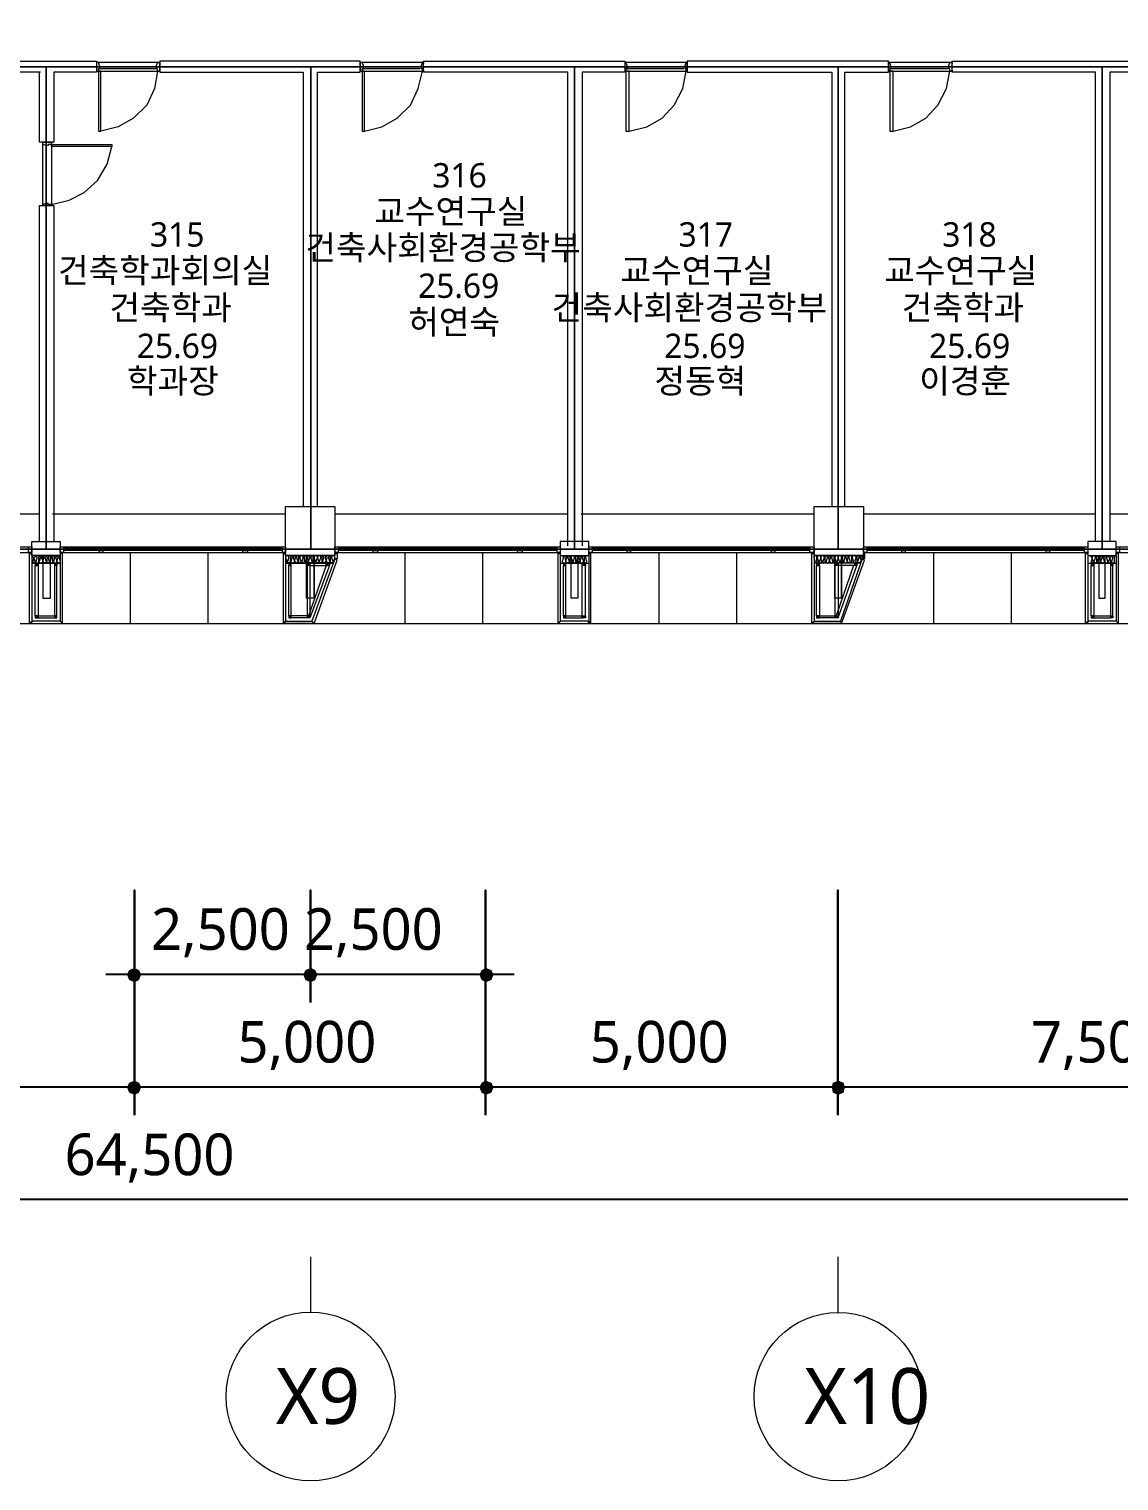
# Model space of a CAD drawing. Header units: millimetres. Extents: x -4020 to 126975, y -1911 to 106713.
# Drawn here: x 75194 to 90677, y 7226 to 27862 of the extents above; entities that cross this region are included whole.
import ezdxf

# ---------------------------------------------------------------- set-up
doc = ezdxf.new("R2010")
doc.units = ezdxf.units.MM
for name, color, linetype in [('PDF_문자', 7, 'Continuous'), ('PDF_솔리드 채우기', 7, 'Continuous'), ('PDF_형상', 7, 'Continuous')]:
    doc.layers.add(name, color=color, linetype=linetype)
doc.styles.add('PDF 맑은 고딕', font='malgun.ttf')

msp = doc.modelspace()

# ---------------------------------------------------------------- linework, layer by layer
at = {"layer": 'PDF_솔리드 채우기', "transparency": 33554559}
for points in [[(76616, 14486), (76585, 14424), (76694, 14424)], [(76694, 14517), (76616, 14486), (76694, 14424)], [(76756, 14486), (76694, 14517), (76694, 14424)], [(76787, 14424), (76756, 14486), (76694, 14424)], [(79119, 14486), (79088, 14424), (79197, 14424)], [(79119, 14486), (79088, 14424), (79197, 14424)], [(79197, 14517), (79119, 14486), (79197, 14424)], [(79197, 14517), (79119, 14486), (79197, 14424)], [(79259, 14486), (79197, 14517), (79197, 14424)], [(79259, 14486), (79197, 14517), (79197, 14424)], [(79290, 14424), (79259, 14486), (79197, 14424)], [(79290, 14424), (79259, 14486), (79197, 14424)], [(81622, 14486), (81591, 14424), (81684, 14424)], [(81684, 14517), (81622, 14486), (81684, 14424)], [(81762, 14486), (81684, 14517), (81684, 14424)], [(81793, 14424), (81762, 14486), (81684, 14424)], [(76585, 14424), (76616, 14346), (76694, 14424)], [(76616, 14346), (76694, 14315), (76694, 14424)], [(76694, 14315), (76756, 14346), (76694, 14424)], [(76756, 14346), (76787, 14424), (76694, 14424)], [(79088, 14424), (79119, 14346), (79197, 14424)], [(79088, 14424), (79119, 14346), (79197, 14424)], [(79119, 14346), (79197, 14315), (79197, 14424)], [(79119, 14346), (79197, 14315), (79197, 14424)], [(79197, 14315), (79259, 14346), (79197, 14424)], [(79259, 14346), (79290, 14424), (79197, 14424)], [(79197, 14315), (79259, 14346), (79197, 14424)], [(79259, 14346), (79290, 14424), (79197, 14424)], [(81591, 14424), (81622, 14346), (81684, 14424)], [(81622, 14346), (81684, 14315), (81684, 14424)], [(81684, 14315), (81762, 14346), (81684, 14424)], [(81762, 14346), (81793, 14424), (81684, 14424)], [(76616, 12885), (76585, 12823), (76694, 12823)], [(76616, 12885), (76585, 12823), (76694, 12823)], [(76585, 12823), (76616, 12745), (76694, 12823)], [(76585, 12823), (76616, 12745), (76694, 12823)], [(76694, 12916), (76616, 12885), (76694, 12823)], [(76694, 12916), (76616, 12885), (76694, 12823)], [(76616, 12745), (76694, 12714), (76694, 12823)], [(76616, 12745), (76694, 12714), (76694, 12823)], [(76756, 12885), (76694, 12916), (76694, 12823)], [(76756, 12885), (76694, 12916), (76694, 12823)], [(76787, 12823), (76756, 12885), (76694, 12823)], [(76787, 12823), (76756, 12885), (76694, 12823)], [(76694, 12714), (76756, 12745), (76694, 12823)], [(76756, 12745), (76787, 12823), (76694, 12823)], [(76694, 12714), (76756, 12745), (76694, 12823)], [(76756, 12745), (76787, 12823), (76694, 12823)], [(81622, 12885), (81591, 12823), (81684, 12823)], [(81622, 12885), (81591, 12823), (81684, 12823)], [(81591, 12823), (81622, 12745), (81684, 12823)], [(81591, 12823), (81622, 12745), (81684, 12823)], [(81684, 12916), (81622, 12885), (81684, 12823)], [(81684, 12916), (81622, 12885), (81684, 12823)], [(81622, 12745), (81684, 12714), (81684, 12823)], [(81622, 12745), (81684, 12714), (81684, 12823)], [(81762, 12885), (81684, 12916), (81684, 12823)], [(81762, 12885), (81684, 12916), (81684, 12823)], [(81793, 12823), (81762, 12885), (81684, 12823)], [(81793, 12823), (81762, 12885), (81684, 12823)], [(81684, 12714), (81762, 12745), (81684, 12823)], [(81762, 12745), (81793, 12823), (81684, 12823)], [(81684, 12714), (81762, 12745), (81684, 12823)], [(81762, 12745), (81793, 12823), (81684, 12823)], [(86612, 12885), (86596, 12823), (86689, 12823)], [(86612, 12885), (86596, 12823), (86689, 12823)], [(86596, 12823), (86612, 12745), (86689, 12823)], [(86596, 12823), (86612, 12745), (86689, 12823)], [(86689, 12916), (86612, 12885), (86689, 12823)], [(86689, 12916), (86612, 12885), (86689, 12823)], [(86612, 12745), (86689, 12714), (86689, 12823)], [(86612, 12745), (86689, 12714), (86689, 12823)], [(86767, 12885), (86689, 12916), (86689, 12823)], [(86767, 12885), (86689, 12916), (86689, 12823)], [(86783, 12823), (86767, 12885), (86689, 12823)], [(86783, 12823), (86767, 12885), (86689, 12823)], [(86689, 12714), (86767, 12745), (86689, 12823)], [(86767, 12745), (86783, 12823), (86689, 12823)], [(86689, 12714), (86767, 12745), (86689, 12823)], [(86767, 12745), (86783, 12823), (86689, 12823)]]:
    msp.add_solid(points, dxfattribs=at)
at = {"layer": 'PDF_형상', "lineweight": 5}
for points in [[(109447, 29704), (109447, 27326), (109447, 20471), (105436, 20471), (101690, 20471), (97944, 20471), (94198, 20471), (90436, 20471), (86689, 20471), (82943, 20471), (79197, 20471), (75435, 20471), (71689, 20471)], [(71689, 27326), (75435, 27326), (79197, 27326), (82943, 27326), (86689, 27326), (90436, 27326), (109447, 27326), (109447, 24435), (105436, 24435), (105436, 20471), (109447, 20471), (109447, 29704)], [(75357, 27248), (73305, 27248), (73305, 27404), (76150, 27404), (76150, 27248), (75544, 27248), (75544, 26254), (75342, 26254), (75342, 27248)], [(76150, 27279), (76150, 27264), (76181, 27264), (76181, 27295), (76197, 27295), (76197, 27342), (76181, 27388), (76150, 27388), (76150, 27373)], [(77005, 27295), (76181, 27295)], [(76197, 27264), (77021, 27264), (76974, 27015), (76865, 26782), (76679, 26595), (76461, 26471), (76212, 26409)], [(77052, 27279), (77052, 27264), (77021, 27264), (77021, 27295), (77005, 27295), (77005, 27342), (77021, 27388), (77052, 27388), (77052, 27373)], [(79290, 21077), (79290, 27248), (79896, 27248), (79896, 27404), (77052, 27404), (77052, 27248), (79088, 27248), (79088, 21077)], [(79896, 27279), (79896, 27264), (79928, 27264), (79928, 27295), (79943, 27295), (79943, 27342), (79928, 27388), (79896, 27388), (79896, 27373)], [(80751, 27295), (79928, 27295)], [(79959, 27264), (80767, 27264)], [(79959, 26409), (80207, 26471), (80425, 26595), (80611, 26782), (80720, 27015), (80782, 27264)], [(80798, 27279), (80798, 27264), (80782, 27264), (80782, 27295), (80767, 27295), (80767, 27342), (80782, 27388), (80798, 27388), (80798, 27373)], [(82850, 20518), (82850, 27248), (80798, 27248), (80798, 27404), (83658, 27404), (83658, 27248), (83052, 27248), (83052, 20518)], [(83658, 27279), (83658, 27264), (83674, 27264), (83674, 27295), (83689, 27295), (83689, 27342), (83674, 27388), (83658, 27388), (83658, 27373)], [(84498, 27295), (83674, 27295)], [(83705, 27264), (84513, 27264)], [(83720, 26409), (83969, 26471), (84187, 26595), (84358, 26782), (84482, 27015), (84529, 27264)], [(84544, 27279), (84544, 27264), (84529, 27264), (84529, 27295), (84513, 27295), (84513, 27342), (84529, 27388), (84544, 27388), (84544, 27373)], [(86783, 21077), (86783, 27248), (87404, 27248), (87404, 27404), (84544, 27404), (84544, 27248), (86596, 27248), (86596, 21077)], [(87404, 27279), (87404, 27264), (87420, 27264), (87420, 27295), (87436, 27295), (87436, 27342), (87420, 27388), (87404, 27388), (87404, 27373)], [(88244, 27295), (87436, 27295)], [(87451, 27264), (88259, 27264)], [(87467, 26409), (87715, 26471), (87933, 26595), (88104, 26782), (88228, 27015), (88275, 27264)], [(88306, 27279), (88306, 27264), (88275, 27264), (88275, 27295), (88259, 27295), (88259, 27342), (88275, 27388), (88306, 27388), (88306, 27373)], [(90342, 20580), (90342, 27248), (88306, 27248), (88306, 27404), (91151, 27404), (91151, 27248), (90545, 27248), (90545, 20580)], [(75497, 26254), (75513, 26254), (75513, 26222), (75466, 26222), (75466, 26207), (75435, 26207), (75388, 26222), (75388, 26254), (75404, 26254)], [(75513, 25367), (75762, 25430), (75979, 25538), (76166, 25709), (76306, 25943), (76368, 26191)], [(75342, 20580), (75342, 25352), (75544, 25352), (75544, 20580)], [(75497, 25352), (75513, 25352), (75513, 25367), (75466, 25367), (75466, 25383), (75435, 25383), (75388, 25367), (75388, 25352), (75404, 25352)], [(75326, 20968), (72046, 20968)], [(78839, 20968), (75528, 20968)], [(82834, 20968), (79539, 20968)], [(86347, 20968), (83036, 20968)], [(90342, 20968), (87047, 20968)], [(93840, 20968), (90545, 20968)], [(72046, 20502), (75233, 20502)], [(75637, 20502), (78839, 20502)], [(75684, 20486), (78793, 20486)], [(75684, 20455), (78793, 20455)], [(79539, 20502), (82741, 20502)], [(79586, 20486), (82694, 20486)], [(79586, 20455), (82694, 20455)], [(83145, 20502), (86347, 20502)], [(83192, 20486), (86285, 20486)], [(83192, 20455), (86285, 20455)], [(87047, 20502), (90234, 20502)], [(87094, 20486), (90187, 20486)], [(87094, 20455), (90187, 20455)], [(90638, 20502), (93840, 20502)], [(72046, 20424), (75233, 20424)], [(75388, 20378), (75373, 20362), (75373, 20347), (75388, 20300), (75388, 20284), (75373, 20269), (75357, 20269), (75342, 20284), (75342, 20300), (75357, 20347), (75357, 20362), (75342, 20378), (75326, 20362), (75326, 20347), (75326, 20300), (75326, 20284), (75326, 20269), (75311, 20269), (75295, 20284), (75295, 20300), (75311, 20347), (75311, 20362), (75295, 20378), (75280, 20362), (75264, 20347), (75249, 20362), (75233, 20378)], [(75233, 20269), (75637, 20269)], [(75280, 19523), (75280, 20238), (75326, 20269)], [(75280, 19492), (75326, 19523), (75326, 20238)], [(75326, 19523), (75559, 19523), (75559, 20238)], [(75637, 20378), (75622, 20362), (75622, 20347), (75637, 20300), (75637, 20284), (75622, 20269), (75606, 20269), (75591, 20284), (75591, 20300), (75606, 20347), (75606, 20362), (75591, 20378), (75575, 20362), (75575, 20347), (75591, 20300), (75591, 20284), (75575, 20269), (75559, 20269), (75544, 20284), (75544, 20300), (75559, 20347), (75559, 20362), (75544, 20378), (75528, 20362), (75528, 20347), (75528, 20300), (75528, 20284), (75528, 20269), (75513, 20269), (75497, 20284), (75497, 20300), (75513, 20347), (75513, 20362), (75497, 20378)], [(75591, 19523), (75559, 19523), (75559, 19492), (75591, 19492), (75591, 19523), (75591, 20238), (75559, 20269)], [(75637, 20424), (78839, 20424)], [(76632, 20424), (76632, 19414)], [(77736, 20424), (77736, 19414)], [(79523, 20284), (79523, 20300), (79539, 20347), (79539, 20362), (79523, 20378), (79508, 20378), (79492, 20362), (79492, 20347), (79508, 20300), (79508, 20284), (79492, 20269), (79477, 20284), (79477, 20300), (79477, 20347), (79477, 20362), (79477, 20378), (79461, 20378), (79446, 20362), (79446, 20347), (79461, 20300), (79461, 20284), (79446, 20269), (79430, 20284), (79415, 20300), (79399, 20284), (79383, 20269), (79368, 20284), (79368, 20300), (79383, 20347), (79383, 20362), (79368, 20378), (79352, 20378), (79352, 20362), (79352, 20347), (79352, 20300), (79352, 20284), (79337, 20269), (79321, 20284), (79321, 20300), (79337, 20347), (79337, 20362), (79321, 20378), (79306, 20378), (79290, 20362), (79290, 20347), (79306, 20300), (79306, 20284), (79290, 20269), (79275, 20284), (79275, 20300), (79290, 20347), (79290, 20362), (79275, 20378), (79259, 20378), (79244, 20362), (79244, 20347), (79259, 20300), (79259, 20284), (79244, 20269), (79228, 20284), (79228, 20300), (79228, 20347), (79228, 20362), (79228, 20378), (79212, 20378), (79197, 20362), (79197, 20347), (79212, 20300), (79212, 20284), (79197, 20269), (79166, 20284), (79166, 20300), (79150, 20284), (79135, 20269), (79119, 20284), (79119, 20300), (79135, 20347), (79135, 20362), (79119, 20378), (79104, 20378), (79104, 20362), (79104, 20347), (79104, 20300), (79104, 20284), (79088, 20269), (79073, 20284), (79073, 20300), (79088, 20347), (79088, 20362), (79073, 20378), (79057, 20378), (79041, 20362), (79041, 20347), (79057, 20300), (79057, 20284), (79041, 20269), (79026, 20284), (79026, 20300), (79026, 20347), (79026, 20362), (79026, 20378), (79010, 20378), (78995, 20362), (78995, 20347), (79010, 20300), (79010, 20284), (78995, 20269), (78979, 20284), (78964, 20300), (78964, 20284), (78933, 20269), (78917, 20284), (78917, 20300), (78933, 20347), (78933, 20362), (78917, 20378), (78902, 20378), (78902, 20362), (78902, 20347), (78902, 20300), (78902, 20284), (78886, 20269), (78870, 20284), (78870, 20300), (78886, 20347), (78886, 20362), (78870, 20378), (78855, 20378), (78839, 20362), (78839, 20347), (78855, 20300), (78855, 20284), (78839, 20269), (79523, 20269)], [(78886, 19523), (78886, 20238), (78917, 20269)], [(79150, 19523), (78917, 19523), (78917, 20238)], [(79244, 19771), (79244, 20378), (79244, 19771), (79135, 19771), (79135, 20378), (79135, 19771)], [(79415, 20269), (79461, 20238), (79181, 19492), (79150, 19523), (79150, 20269), (79181, 20238), (79430, 20238)], [(79415, 20238), (79166, 19523)], [(79430, 20269), (79181, 20269), (79181, 19523)], [(79539, 20424), (82741, 20424)], [(79570, 20315), (79539, 20331), (79539, 20409), (79570, 20409), (79570, 20331), (79539, 20331)], [(80534, 20424), (80534, 19414)], [(81637, 20424), (81637, 19414)], [(82741, 20269), (83145, 20269)], [(83114, 20378), (83099, 20362), (83099, 20347), (83114, 20300), (83114, 20284), (83099, 20269), (83083, 20269), (83083, 20284), (83083, 20300), (83083, 20347), (83083, 20362), (83068, 20378), (83052, 20362), (83052, 20347), (83068, 20300), (83068, 20284), (83052, 20269), (83036, 20269), (83021, 20284), (83021, 20300), (83036, 20347), (83036, 20362), (83021, 20378), (83005, 20362), (83005, 20347), (83021, 20300), (83005, 20284), (83005, 20269), (82990, 20269), (82974, 20284), (82974, 20300), (82990, 20347), (82990, 20362), (82974, 20378), (82959, 20362), (82959, 20347), (82959, 20300), (82959, 20284), (82959, 20269), (82943, 20269), (82928, 20284), (82928, 20300), (82943, 20347), (82943, 20362), (82912, 20378), (82897, 20362), (82897, 20347), (82912, 20300), (82912, 20284), (82897, 20269), (82881, 20269), (82881, 20284), (82881, 20300), (82881, 20347), (82881, 20362), (82865, 20378), (82850, 20362), (82850, 20347), (82865, 20300), (82865, 20284), (82850, 20269), (82834, 20269), (82819, 20284), (82819, 20300), (82834, 20347), (82834, 20362), (82819, 20378), (82803, 20362), (82803, 20347), (82819, 20300), (82819, 20284), (82803, 20269), (82788, 20269), (82772, 20284), (82772, 20300), (82788, 20347), (82788, 20362), (82772, 20378)], [(82788, 19523), (82788, 20238), (82819, 20269)], [(82788, 19492), (82819, 19523), (83052, 19523), (83052, 20238)], [(82819, 19523), (82819, 20238)], [(82990, 20378), (82990, 19771), (82897, 19771), (82897, 20378)], [(83099, 19523), (83099, 20238), (83052, 20269)], [(83145, 20424), (86347, 20424)], [(84140, 20424), (84140, 19414)], [(85244, 20424), (85244, 19414)], [(87016, 20269), (86347, 20269), (86363, 20284), (86363, 20300), (86347, 20347), (86347, 20362), (86363, 20378), (86379, 20378), (86379, 20362), (86379, 20347), (86379, 20300), (86379, 20284), (86394, 20269), (86410, 20284), (86410, 20300), (86394, 20347), (86394, 20362), (86410, 20378), (86425, 20378), (86441, 20362), (86441, 20347), (86425, 20300), (86425, 20284), (86441, 20269), (86456, 20284), (86456, 20300), (86441, 20347), (86441, 20362), (86456, 20378), (86472, 20378), (86487, 20362), (86487, 20347), (86472, 20300), (86472, 20284), (86487, 20269), (86503, 20284), (86503, 20300), (86503, 20347), (86503, 20362), (86503, 20378), (86518, 20378), (86534, 20362), (86534, 20347), (86518, 20300), (86518, 20284), (86534, 20269), (86550, 20284), (86565, 20300), (86581, 20284), (86596, 20269), (86612, 20284), (86612, 20300), (86596, 20347), (86596, 20362), (86612, 20378), (86627, 20378), (86627, 20362), (86627, 20347), (86627, 20300), (86627, 20284), (86643, 20269), (86643, 19523)], [(86379, 19523), (86379, 20238), (86425, 20269)], [(86425, 20238), (86425, 19523), (86643, 19523), (86689, 19492), (86954, 20238), (86923, 20269)], [(86938, 20238), (86689, 20238), (86643, 20269), (86658, 20284), (86658, 20300), (86643, 20347), (86643, 20362), (86658, 20378), (86674, 20378), (86689, 20362), (86689, 20347), (86674, 20300), (86674, 20284), (86689, 20269), (86705, 20284), (86705, 20300), (86689, 20347), (86689, 20362), (86705, 20378), (86721, 20378), (86736, 20362), (86736, 20347), (86721, 20300), (86721, 20284), (86736, 20269), (86752, 20284), (86752, 20300), (86752, 20347), (86752, 20362), (86752, 20378), (86767, 20378), (86783, 20362), (86783, 20347), (86767, 20300), (86767, 20284), (86783, 20269), (86814, 20284), (86814, 20300), (86829, 20284), (86845, 20269), (86860, 20284), (86860, 20300), (86845, 20347), (86845, 20362), (86860, 20378), (86876, 20378), (86876, 20362), (86876, 20347), (86876, 20300), (86876, 20284), (86892, 20269), (86907, 20284), (86907, 20300), (86892, 20347), (86892, 20362), (86907, 20378), (86923, 20378), (86938, 20362), (86938, 20347), (86923, 20300), (86923, 20284), (86938, 20269)], [(86736, 19771), (86736, 20378), (86736, 19771), (86643, 19771), (86643, 20378), (86643, 19771)], [(87016, 20284), (87016, 20300), (87031, 20347), (87031, 20362), (87016, 20378), (87000, 20378), (87000, 20362), (87000, 20347), (87016, 20300), (87000, 20284), (86985, 20269), (86969, 20284), (86969, 20300), (86985, 20347), (86985, 20362), (86969, 20378), (86954, 20378), (86954, 20362), (86954, 20347), (86954, 20300), (86954, 20284), (86938, 20269), (86689, 20269), (86689, 19523), (86689, 19492), (86643, 19492), (86643, 19523), (86689, 19523)], [(86907, 20238), (86658, 19523)], [(87063, 20315), (87031, 20331)], [(87047, 20424), (90234, 20424)], [(88042, 20424), (88042, 19414)], [(89146, 20424), (89146, 19414)], [(90234, 20269), (90638, 20269)], [(90622, 20378), (90607, 20362), (90607, 20347), (90607, 20300), (90607, 20284), (90607, 20269), (90591, 20269), (90576, 20284), (90576, 20300), (90591, 20347), (90591, 20362), (90576, 20378), (90560, 20362), (90545, 20347), (90529, 20362), (90513, 20378), (90498, 20362), (90498, 20347), (90513, 20300), (90513, 20284), (90498, 20269), (90482, 20269), (90482, 20284), (90482, 20300), (90482, 20347), (90482, 20362), (90467, 20378), (90451, 20362), (90451, 20347), (90467, 20300), (90467, 20284), (90451, 20269), (90436, 20269), (90420, 20284), (90420, 20300), (90436, 20347), (90436, 20362), (90420, 20378), (90405, 20362), (90405, 20347), (90420, 20300), (90420, 20284), (90405, 20269), (90389, 20269), (90374, 20284), (90374, 20300), (90389, 20347), (90389, 20362), (90374, 20378), (90358, 20362), (90358, 20347), (90358, 20300), (90358, 20284), (90358, 20269), (90342, 20269), (90327, 20284), (90327, 20300), (90342, 20347), (90342, 20362), (90327, 20378), (90296, 20362), (90296, 20347), (90280, 20362), (90265, 20378)], [(90280, 19523), (90280, 20238), (90327, 20269)], [(90280, 19492), (90327, 19523), (90327, 20238)], [(90327, 19523), (90560, 19523), (90560, 20238)], [(90389, 20378), (90389, 19771), (90482, 19771), (90482, 20378)], [(90591, 19523), (90591, 20238), (90560, 20269)], [(90638, 20424), (93840, 20424)], [(19568, 19414), (108810, 19414)], [(75326, 19492), (75559, 19492)], [(75591, 19492), (75559, 19523)], [(78886, 19492), (78917, 19523)], [(79150, 19492), (78917, 19492)], [(82819, 19492), (83052, 19492)], [(83099, 19492), (83052, 19523)], [(86379, 19492), (86425, 19523)], [(86643, 19492), (86425, 19492)], [(90327, 19492), (90560, 19492)], [(90591, 19492), (90560, 19523)], [(79197, 9621), (79197, 10413)], [(86689, 9621), (86689, 10413)]]:
    msp.add_lwpolyline(points, dxfattribs=at)
for points in [[(75435, 27326), (71689, 27326), (71689, 20471), (75435, 20471)], [(79197, 25352), (79197, 27326), (75435, 27326), (75435, 20471), (79197, 20471)], [(76150, 27264), (77052, 27264), (77052, 27388), (76150, 27388)], [(76181, 27264), (76181, 26409), (76212, 26409), (76212, 27264)], [(82943, 27326), (79197, 27326), (79197, 25352), (79197, 20471), (82943, 20471)], [(79896, 27264), (80798, 27264), (80798, 27388), (79896, 27388)], [(79928, 27264), (79928, 26409), (79959, 26409), (79959, 27264)], [(86689, 27326), (82943, 27326), (82943, 20471), (86689, 20471)], [(83658, 27264), (84544, 27264), (84544, 27388), (83658, 27388)], [(83674, 27264), (83674, 26409), (83720, 26409), (83720, 27264)], [(90436, 27326), (86689, 27326), (86689, 20471), (90436, 20471)], [(87404, 27264), (88306, 27264), (88306, 27388), (87404, 27388)], [(87420, 27264), (87420, 26409), (87467, 26409), (87467, 27264)], [(94198, 27326), (90436, 27326), (90436, 20471), (94198, 20471)], [(75513, 26254), (75513, 25352), (75388, 25352), (75388, 26254)], [(75513, 26222), (76368, 26222), (76368, 26191), (75513, 26191)], [(78839, 20378), (78839, 21077), (79539, 21077), (79539, 20378)], [(86347, 20378), (86347, 21077), (87047, 21077), (87047, 20378)], [(75186, 20502), (75233, 20502), (75233, 20424), (75186, 20424)], [(75233, 20580), (75637, 20580), (75637, 20378), (75233, 20378)], [(75637, 20502), (75684, 20502), (75684, 20424), (75637, 20424)], [(76197, 20502), (76243, 20502), (76243, 20424), (76197, 20424)], [(78233, 20502), (78295, 20502), (78295, 20424), (78233, 20424)], [(78793, 20502), (78839, 20502), (78839, 20424), (78793, 20424)], [(79539, 20502), (79586, 20502), (79586, 20424), (79539, 20424)], [(80083, 20502), (80145, 20502), (80145, 20424), (80083, 20424)], [(82135, 20502), (82197, 20502), (82197, 20424), (82135, 20424)], [(82694, 20502), (82741, 20502), (82741, 20424), (82694, 20424)], [(82741, 20580), (82741, 20378), (83145, 20378), (83145, 20580)], [(83145, 20502), (83192, 20502), (83192, 20424), (83145, 20424)], [(83689, 20502), (83736, 20502), (83736, 20424), (83689, 20424)], [(85741, 20502), (85788, 20502), (85788, 20424), (85741, 20424)], [(86285, 20502), (86347, 20502), (86347, 20424), (86285, 20424)], [(87047, 20502), (87094, 20502), (87094, 20424), (87047, 20424)], [(87591, 20502), (87638, 20502), (87638, 20424), (87591, 20424)], [(89643, 20502), (89690, 20502), (89690, 20424), (89643, 20424)], [(90187, 20502), (90234, 20502), (90234, 20424), (90187, 20424)], [(90234, 20580), (90234, 20378), (90638, 20378), (90638, 20580)], [(90638, 20502), (90684, 20502), (90684, 20424), (90638, 20424)], [(75233, 19445), (75202, 19414), (75202, 20409), (75233, 20409)], [(75264, 20347), (75249, 20300), (75249, 20284), (75264, 20269), (75280, 20269), (75280, 20284), (75280, 20300)], [(75280, 20269), (75280, 20238), (75326, 20238), (75326, 20269)], [(75466, 20347), (75482, 20300), (75482, 20284), (75466, 20269), (75451, 20269), (75451, 20284), (75451, 20300), (75451, 20347), (75451, 20362), (75435, 20378), (75420, 20362), (75420, 20347), (75435, 20300), (75435, 20284), (75420, 20269), (75404, 20269), (75404, 20284), (75388, 20300), (75404, 20347), (75404, 20362), (75388, 20378), (75388, 19771), (75497, 19771), (75497, 20378), (75466, 20362)], [(75591, 20269), (75591, 20238), (75559, 20238), (75559, 20269)], [(75637, 19445), (75668, 19414), (75668, 20409), (75637, 20409)], [(78839, 20409), (78839, 19445), (78808, 19414), (78808, 20409)], [(78886, 20269), (78886, 20238), (78917, 20238), (78917, 20269)], [(78964, 20300), (78979, 20347), (78979, 20362), (78979, 20378), (78964, 20378), (78948, 20362), (78948, 20347)], [(79166, 20300), (79181, 20347), (79181, 20362), (79166, 20378), (79150, 20378), (79150, 20362), (79150, 20347)], [(79181, 20269), (79181, 20238), (79150, 20238), (79150, 20269)], [(79570, 20315), (79539, 20331), (79212, 19445), (79244, 19414)], [(79415, 20300), (79430, 20347), (79430, 20362), (79415, 20378), (79399, 20362), (79399, 20347)], [(79461, 20269), (79461, 20238), (79415, 20238), (79415, 20269)], [(82741, 19445), (82710, 19414), (82710, 20409), (82741, 20409), (82741, 19445), (82710, 19414), (83161, 19414), (83130, 19445)], [(82788, 20269), (82788, 20238), (82819, 20238), (82819, 20269)], [(83099, 20269), (83099, 20238), (83052, 20238), (83052, 20269)], [(83145, 19445), (83176, 19414), (83176, 20409), (83145, 20409)], [(86347, 20409), (86347, 19445), (86316, 19414), (86316, 20409)], [(86379, 20269), (86379, 20238), (86425, 20238), (86425, 20269)], [(86565, 20300), (86581, 20347), (86581, 20362), (86565, 20378), (86550, 20378), (86550, 20362), (86550, 20347)], [(86689, 20269), (86689, 20238), (86643, 20238), (86643, 20269)], [(87063, 20315), (87031, 20331), (86721, 19445), (86736, 19414)], [(86814, 20300), (86829, 20347), (86829, 20362), (86829, 20378), (86814, 20378), (86798, 20362), (86798, 20347)], [(86954, 20269), (86954, 20238), (86923, 20238), (86923, 20269)], [(87047, 20331), (87047, 20409), (87063, 20409), (87063, 20331)], [(90234, 19445), (90203, 19414), (90203, 20409), (90234, 20409)], [(90296, 20347), (90280, 20300), (90280, 20284), (90280, 20269), (90296, 20269), (90311, 20284), (90311, 20300)], [(90280, 20269), (90280, 20238), (90327, 20238), (90327, 20269)], [(90545, 20347), (90529, 20300), (90529, 20284), (90545, 20269), (90560, 20269), (90560, 20284), (90560, 20300)], [(90591, 20269), (90591, 20238), (90560, 20238), (90560, 20269)], [(90638, 19445), (90669, 19414), (90669, 20409), (90638, 20409)], [(75249, 19445), (75217, 19414), (75668, 19414), (75637, 19445)], [(75280, 19523), (75280, 19492), (75326, 19492), (75326, 19523)], [(79212, 19445), (79244, 19414), (78808, 19414), (78839, 19445)], [(78886, 19523), (78886, 19492), (78917, 19492), (78917, 19523)], [(79181, 19523), (79181, 19492), (79150, 19492), (79150, 19523)], [(82788, 19523), (82788, 19492), (82819, 19492), (82819, 19523)], [(83099, 19523), (83099, 19492), (83052, 19492), (83052, 19523)], [(86721, 19445), (86736, 19414), (86316, 19414), (86347, 19445)], [(86379, 19523), (86379, 19492), (86425, 19492), (86425, 19523)], [(90249, 19445), (90218, 19414), (90669, 19414), (90638, 19445)], [(90280, 19523), (90280, 19492), (90327, 19492), (90327, 19523)], [(90591, 19523), (90591, 19492), (90560, 19492), (90560, 19523)]]:
    msp.add_lwpolyline(points, close=True, dxfattribs=at)
at = {"layer": 'PDF_형상', "lineweight": 25}
for points in [[(76690, 12423), (76690, 15625)], [(79193, 14024), (79193, 15625)], [(81680, 12423), (81680, 15625)], [(86685, 12423), (86685, 15625)]]:
    msp.add_lwpolyline(points, close=True, dxfattribs=at)
for points in [[(76690, 15625), (76690, 14024)], [(81680, 15625), (81680, 14024)], [(76286, 14428), (79582, 14428)], [(78789, 14428), (82084, 14428)], [(71281, 12827), (77079, 12827)], [(76286, 12827), (82084, 12827)], [(81291, 12827), (87089, 12827)], [(86281, 12827), (94582, 12827)], [(109582, 11226), (44281, 11226)]]:
    msp.add_lwpolyline(points, dxfattribs=at)
at = {"layer": 'PDF_형상', "lineweight": 5}
for centre, radius in [((79194, 8426), 1200), ((86691, 8424), 1196)]:
    msp.add_circle(centre, radius, dxfattribs=at)

# ---------------------------------------------------------------- texts
at = {"layer": 'PDF_문자', "attachment_point": 4, "style": 'PDF 맑은 고딕'}
for s, insert, char_height in [('316', (80922, 25781), 346.4), ('교수연구실', (80099, 25253), 346.4), ('315', (76912, 24941), 346.4), ('건축사회환경공학부', (79119, 24739), 346.4), ('317', (84420, 24941), 346.4), ('318', (88166, 24941), 346.4), ('건축학과회의실', (75606, 24413), 346.4), ('교수연구실', (83596, 24413), 346.4), ('교수연구실', (87342, 24413), 346.4), ('25.69', (80720, 24211), 346.4), ('건축학과', (76337, 23885), 346.4), ('건축사회환경공학부', (82617, 23885), 346.4), ('건축학과', (87591, 23885), 346.4), ('허연숙', (80581, 23682), 346.4), ('25.69', (76725, 23356), 346.4), ('25.69', (84218, 23356), 346.4), ('25.69', (87979, 23356), 346.4), ('학과장', (76585, 22843), 346.4), ('정동혁', (84078, 22843), 346.4), ('이경훈', (87840, 22843), 346.4), ('2,500 2,500', (76927, 15017), 592.15), ('5,000', (78155, 13415), 592.2), ('5,000', (83161, 13415), 592.2), ('7,500', (89426, 13415), 592.2), ('64,500', (75699, 11814), 592.2), ('X9', (78700, 8428), 793.3), ('X10', (86207, 8428), 793.3)]:
    msp.add_mtext(s, dxfattribs=dict(at, insert=insert, char_height=char_height))

doc.saveas('drawing.dxf')
